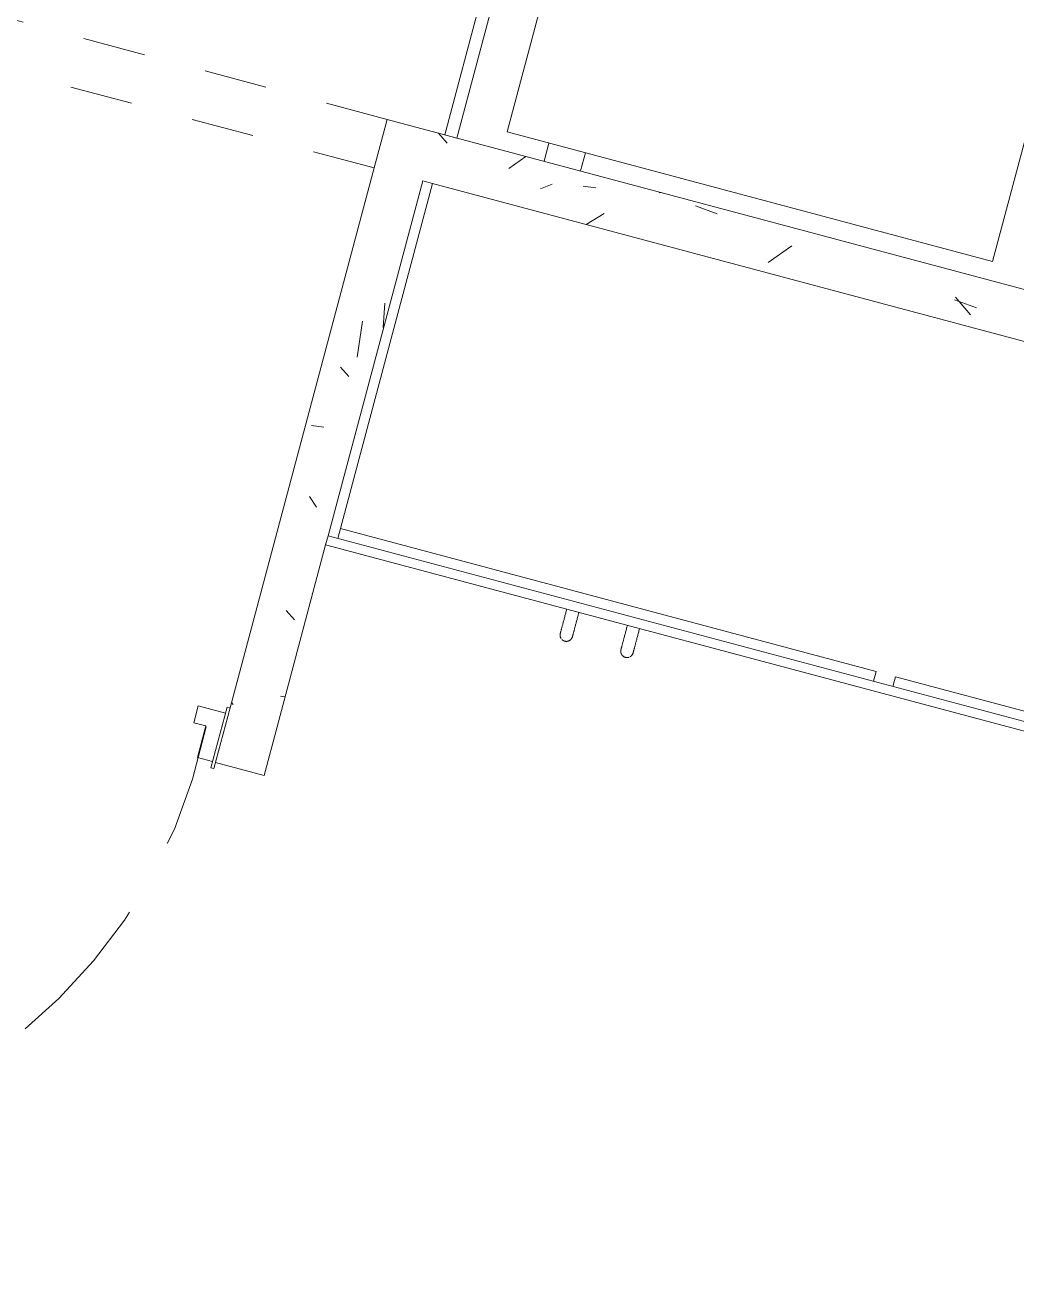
# Model space of a CAD drawing. Header units: metres. Extents: x 689715 to 690980, y 1005284 to 1006835.
# Drawn here: x 690840.073 to 690841.652, y 1005560.21 to 1005562.197 of the extents above; entities that cross this region are included whole.
import ezdxf

# ---------------------------------------------------------------- set-up
doc = ezdxf.new("R2010")
doc.units = ezdxf.units.M
for name, pattern in [('HIDDEN', [0.375, 0.25, -0.125]), ('Overhead', [0.00396875, 0.00238125, -0.0015875]), ('PHANTOM', [2.5, 1.25, -0.25, 0.25, -0.25, 0.25, -0.25])]:
    doc.linetypes.add(name, pattern=pattern)
doc.layers.add('0_NUMERO DE LOTE FASE V', color=3, linetype='Continuous')
for name, color, linetype, lineweight in [('Equipos especializados', 8, 'Continuous', 13), ('Líneas ocultas', 7, 'HIDDEN', 13), ('Medium Lines', 10, 'Continuous', 18), ('Modelos genéricos', 7, 'Continuous', 13), ('Muebles de obra', 8, 'Continuous', 13), ('Muros', 7, 'Continuous', 13), ('Overhead', 7, 'Overhead', 13), ('Patrón de corte', 7, 'Continuous', 13), ('Puertas', 7, 'Continuous', 13)]:
    doc.layers.add(name, color=color, linetype=linetype, lineweight=lineweight)
pattern_1 = [(140, (365.6615329065826, -24.78183759388048), (0.03836033982117162, 0.4377584771638401), [0.04599999999999998, -0.5029999999999997]), (85, (365.6615329065826, -24.78183759388048), (-0.4580987315439033, -0.08439521406967798), [0.037, -0.402]), (190.451, (365.6645329066087, -24.74583759397501), (-0.4199401312074266, 0.3526758939897785), [0.03899999999999999, -0.4269999999999999]), (136.184, (365.5395329066087, -24.78183759393869), (0.1004214988211119, 0.6506308650644553), [0.06899999999999996, -0.7539999999999996]), (186.636, (365.547532906523, -24.72783759376034), (-0.5938707988951817, 0.5701916118460519), [0.05799999999999999, -0.6409999999999997]), (81.18399999999997, (365.5395329066087, -24.78183759393869), (-0.5936975411065766, 0.5697220635397623), [0.055, -0.6039999999999999]), (111, (365.5705329065677, -24.72083759383531), (0.2457802302535768, 0.3642747293136031), [0.04599999999999999, -0.5029999999999998]), (55.99999999999997, (365.5705329065677, -24.72083759383531), (-0.4415777901075864, 0.1482769546615401), [0.03699999999999998, -0.4019999999999998]), (161.451, (365.5905329065863, -24.690837593982), (-0.1963072483374969, 0.512048302653334), [0.03899999999999999, -0.4269999999999999]), (127.5, (365.6615329065826, -24.78183759388048), (-0.2022933454275577, 0.007375797972208886), [0.02, -0.3769999999999999, 0.02, -0.3879999999999999, -0.4039999999999999]), (127.5, (365.6615329065826, -24.78183759388048), (-0.2022933454275577, 0.007375797972208886), [-0.8059999999999998, 0.02, -0.384]), (97.49999999999997, (365.6615329065826, -24.78183759388048), (-0.2399435114399267, 0.1600503399492727), [0.02, -0.2129999999999999, 0.02, -0.3679999999999999, -0.154]), (97.49999999999997, (365.6615329065826, -24.78183759388048), (-0.2399435114399267, 0.1600503399492727), [-0.6209999999999999, 0.02, -0.134]), (57.49999999999999, (365.6615329065826, -24.91783759393729), (0.01404568388630387, 0.325416223879766), [0.02, -0.132, 0.02, -0.4550000000000001, -0.6309999999999999]), (57.49999999999999, (365.6615329065826, -24.91783759393729), (0.01404568388630387, 0.325416223879766), [-0.6279999999999999, 0.02, -0.6109999999999999]), (47.49999999999995, (365.6615329065826, -24.97883759392425), (-0.0608186051078245, 0.3554815006055005), [0.02, -0.178, 0.02, -0.296, -0.4479999999999998]), (47.49999999999995, (365.6615329065826, -24.97883759392425), (-0.0608186051078245, 0.3554815006055005), [-0.5139999999999999, 0.02, -0.4279999999999999])]

# ---------------------------------------------------------------- blocks, each defined once
blk = doc.blocks.new('Refrigerator_parametric_8588 - Westinghouse 500x650x1370mm 2-V4-PLANO CLAVE _8 CASAS EN HILERA_ - Dependent 1')
at = {"layer": 'Equipos especializados'}
for p, q in [((0.2712431192603914, 0.4050000000000801), (0.2712431192603914, 0.3750000000000707)), ((0.3312431192603907, 0.3750000000000718), (0.3312431192603907, 0.4050000000000812)), ((0.3999999999999999, 0.3749999999999992), (-0.3999999999999999, 0.3749999999999992)), ((-0.4, 0.3749999999999992), (-0.4, -0.3249999999999941)), ((0.3999999999999999, -0.3249999999999941), (0.3999999999999999, 0.3749999999999992)), ((-0.4019999999999975, -0.3329999999999978), (-0.4019999999999975, -0.3599999999999976)), ((0.4019999999999975, -0.3329999999999978), (-0.4019999999999975, -0.3329999999999978)), ((-0.4, -0.3249999999999941), (0.3999999999999999, -0.3249999999999941)), ((-0.3899999999999994, -0.3249999999999941), (-0.3899999999999994, -0.3329999999999972)), ((0.3899999999999998, -0.3329999999999972), (0.3899999999999998, -0.3249999999999941)), ((0.4019999999999975, -0.3600000000000005), (0.4019999999999975, -0.3329999999999978))]:
    blk.add_line(p, q, dxfattribs=at)
at = {"layer": 'Equipos especializados', "flags": 128}
blk.add_lwpolyline([(-0.4019999999999975, -0.3599999999999975), (-0.3982557503066024, -0.3623161372531946), (-0.387092749513813, -0.3645891292516645), (-0.3687189432051898, -0.3667766344551419), (-0.3434766006276863, -0.3688379037806047), (-0.3118359388631749, -0.370734539680591), (-0.2743863635738973, -0.3724312114168569), (-0.2318254894901752, -0.3738963132051821), (-0.1849461451679221, -0.375102552971329), (-0.1346216040927357, -0.3760274607507476), (-0.0817893172471584, -0.3766538072615002), (-0.02743345017259764, -0.3769699248531843), (0.02743345017259744, -0.3769699248531845), (0.08178931724715814, -0.3766538072615008), (0.1346216040927356, -0.3760274607507486), (0.1849461451679219, -0.3751025529713303), (0.231825489490175, -0.3738963132051838), (0.2743863635738971, -0.372431211416859), (0.3118359388631747, -0.3707345396805933), (0.3434766006276861, -0.3688379037806072), (0.3687189432051898, -0.3667766344551446), (0.387092749513813, -0.3645891292516673), (0.3982557503066024, -0.3623161372531974), (0.4019999999999975, -0.3600000000000005)], dxfattribs=at)
blk = doc.blocks.new('PV_PUERTA SENCILLA - _90 x 2_18-1752378-PLANO CLAVE _8 CASAS EN HILERA_ - Dependent 1')
at = {"layer": 'Líneas ocultas', "color": 253}
for p, q in [((0.3683286352964649, 0.03999999999999443), (0.3683286352964649, 0.8799999999999943)), ((0.4193286352964649, 0.8799999999999943), (0.3683286352964649, 0.8799999999999943)), ((0.4193286352964649, 0.03999999999999443), (0.4193286352964649, 0.8799999999999943)), ((0.4193286352964649, 0.03999999999999443), (0.3683286352964649, 0.03999999999999443))]:
    blk.add_line(p, q, dxfattribs=at)
blk.add_arc((0.4193286352964647, 0.03999999999997304), 0.841546790142994, 93.47440736753113, 183.4744073675307, dxfattribs=at)
at = {"layer": 'Puertas', "color": 253}
for p, q in [((-0.4500000000000027, -0.05000000000000356), (-0.450000000000003, 0.04999999999999645)), ((-0.4450000000000029, 0.04999999999999647), (-0.450000000000003, 0.04999999999999645)), ((-0.4450000000000029, 0.04999999999999647), (-0.4450000000000027, -0.05000000000000354)), ((-0.4500000000000027, -0.05000000000000356), (-0.4450000000000027, -0.05000000000000354))]:
    blk.add_line(p, q, dxfattribs=at)
at = {"layer": 'Puertas', "color": 9, "lineweight": 9}
for p, q in [((-0.4200000000000045, 0.03999999999999649), (-0.4450000000000043, 0.03999999999999646)), ((-0.4200000000000044, -0.01225000000000943), (-0.4200000000000045, 0.03999999999999649)), ((0.45, 0.03999999999999823), (0.4200000000000014, 0.03999999999999804)), ((0.4200000000000014, 0.03999999999999804), (0.4200000000000016, -0.01225000000000783)), ((0.45, 0.03999999999999811), (0.45, -0.04000000000000049)), ((0.4499999999999998, -0.04000000000000187), (0.45, 0.03999999999999823)), ((-0.4000000000000044, -0.01225000000000941), (-0.4200000000000044, -0.01225000000000943)), ((-0.4000000000000044, -0.04000000000000346), (-0.4000000000000044, -0.01225000000000941)), ((0.4200000000000016, -0.01225000000000783), (0.4000000000000016, -0.0122500000000079)), ((0.4000000000000016, -0.0122500000000079), (0.4000000000000013, -0.04000000000000183)), ((-0.4450000000000042, -0.04000000000000354), (-0.4000000000000044, -0.04000000000000346)), ((0.4000000000000013, -0.04000000000000183), (0.440051569265505, -0.04000000000000186))]:
    blk.add_line(p, q, dxfattribs=at)
blk = doc.blocks.new('M_Opening-Door - 0_90 x 2_21 m-1018766-PLANO CLAVE _8 CASAS EN HILERA_ - Dependent 1')
at = {"layer": 'Medium Lines', "color": 53}
for p, q in [((-0.4581886567164147, 0.04000000000000224), (-0.4581886567164147, -0.03999999999999618)), ((0.4418113432835851, -0.03999999999999618), (0.4418113432835851, 0.04000000000000224))]:
    blk.add_line(p, q, dxfattribs=at)
at = {"layer": 'Overhead', "color": 253}
for p, q in [((0.4418113432835851, 0.04000000000000224), (-0.4581886567164147, 0.04000000000000224)), ((-0.4581886567164147, -0.03999999999999618), (0.4418113432835851, -0.03999999999999618))]:
    blk.add_line(p, q, dxfattribs=at)
blk = doc.blocks.new('PV_CLOSET - CLOSET DE 1_83-940808-PLANO CLAVE _8 CASAS EN HILERA_ - Dependent 1')
at = {"layer": 'Muebles de obra'}
for p, q in [((0.8990000000000112, -2.97788460557058e-15), (-0.8989999999999845, -2.97788460557058e-15)), ((-0.8989999999999844, -2.97788460557058e-15), (-0.8989999999999844, -0.5689999999999991)), ((0.8990000000000113, -0.5690000000000002), (0.8990000000000112, -2.97788460557058e-15)), ((-0.898999999999968, -0.569), (-0.01600000000000015, -0.569)), ((-0.898999999999968, -0.569), (-0.898999999999968, -0.5849999999999996)), ((-0.01600000000000015, -0.5849999999999996), (-0.01600000000000015, -0.569)), ((0.01600000000000015, -0.569), (0.8990000000000322, -0.569)), ((0.01600000000000015, -0.5849999999999996), (0.01600000000000015, -0.569)), ((0.8990000000000322, -0.569), (0.8990000000000322, -0.5849999999999996)), ((-0.9150000000000001, -0.585), (0.914999999999998, -0.585)), ((-0.9150000000000001, -0.5999999999999999), (-0.9150000000000001, -0.585)), ((0.9149999999999981, -0.585), (0.9149999999999981, -0.5999999999999999)), ((0.9149999999999981, -0.5999999999999999), (-0.915, -0.5999999999999999))]:
    blk.add_line(p, q, dxfattribs=at)
at = {"layer": 'Muebles de obra', "flags": 128}
for points in [[(-0.5175000000000015, -0.6000000000000618), (-0.5175000000000015, -0.6015995733675272), (-0.5175000000000015, -0.6031965877588289), (-0.5175000000000015, -0.6047884882916182), (-0.5175000000000015, -0.6063727282646315), (-0.5175000000000015, -0.6079467732318647), (-0.5175000000000015, -0.609508105057148), (-0.5175000000000015, -0.6110542259426268), (-0.5175000000000015, -0.6125826624247066), (-0.5175000000000015, -0.6140909693310658), (-0.5175000000000015, -0.6155767336924086), (-0.5175000000000015, -0.6170375786027016), (-0.5175000000000015, -0.6184711670217209), (-0.5175000000000015, -0.6198752055138114), (-0.5175000000000015, -0.621247447916897), (-0.5175000000000015, -0.622585698935864), (-0.5175000000000015, -0.6238878176545579), (-0.5175000000000015, -0.6251517209608008), (-0.5175000000000015, -0.6263753868789209), (-0.5175000000000015, -0.6275568578044832), (-0.5175000000000015, -0.628694243636043), (-0.5175000000000015, -0.6297857247988964), (-0.5175000000000015, -0.6308295551560212), (-0.5175000000000015, -0.6318240648015166), (-0.5175000000000015, -0.6327676627321016), (-0.5175000000000015, -0.6336588393923782), (-0.5175000000000015, -0.6344961690897953), (-0.5175000000000015, -0.6352783122754604), (-0.5175000000000015, -0.6360040176871221), (-0.5175000000000015, -0.6366721243509326), (-0.5175000000000015, -0.6372815634387512), (-0.5175000000000015, -0.6378313599780426), (-0.5175000000000015, -0.6383206344116303), (-0.5175000000000015, -0.6387486040047926), (-0.5175000000000015, -0.639114584097474), (-0.5175000000000015, -0.6394179891996002), (-0.5175000000000015, -0.6396583339277285), (-0.5175000000000015, -0.6398352337815677), (-0.5175000000000015, -0.6399484057590843), (-0.5175000000000015, -0.6399976688092605)], [(-0.4975000000000017, -0.6400000000000624), (-0.4975000000000017, -0.6399680042665008), (-0.4975000000000017, -0.6398720682521664), (-0.4975000000000017, -0.639712345434216), (-0.4975000000000017, -0.6394890913350866), (-0.4975000000000017, -0.6392026631137118), (-0.4975000000000017, -0.6388535189941427), (-0.4975000000000017, -0.6384422175324923), (-0.4975000000000017, -0.6379694167233593), (-0.4975000000000017, -0.6374358729471788), (-0.4975000000000017, -0.6368424397601775), (-0.4975000000000017, -0.6361900665288602), (-0.4975000000000017, -0.635479796911233), (-0.4975000000000017, -0.634712767187168), (-0.4975000000000017, -0.6338902044405985), (-0.4975000000000017, -0.633013424596449), (-0.4975000000000017, -0.6320838303154334), (-0.4975000000000017, -0.6311029087500989), (-0.4975000000000017, -0.6300722291656977), (-0.4975000000000017, -0.6289934404296976), (-0.4975000000000017, -0.6278682683739489), (-0.4975000000000017, -0.6266985130337147), (-0.4975000000000017, -0.6254860457680054), (-0.4975000000000017, -0.6242328062657998), (-0.4975000000000017, -0.6229407994429603), (-0.4975000000000017, -0.6216120922347866), (-0.4975000000000017, -0.6202488102893736), (-0.4975000000000017, -0.6188531345670113), (-0.4975000000000017, -0.6174272978511307), (-0.4975000000000017, -0.6159735811763127), (-0.4975000000000017, -0.6144943101791289), (-0.4975000000000017, -0.6129918513776134), (-0.4975000000000017, -0.6114686083853398), (-0.4975000000000017, -0.6099270180661577), (-0.4975000000000017, -0.6083695466357185), (-0.4975000000000017, -0.6067986857160725), (-0.4975000000000017, -0.6052169483495881), (-0.4975000000000017, -0.6036268649786352), (-0.4975000000000017, -0.602030979397405), (-0.4975000000000017, -0.6004318446823922), (-0.4975000000000017, -0.6000000000000628)], [(-0.4175000000000134, -0.6000000000000596), (-0.4175000000000134, -0.601599573367525), (-0.4175000000000134, -0.6031965877588268), (-0.4175000000000134, -0.6047884882916161), (-0.4175000000000134, -0.6063727282646293), (-0.4175000000000134, -0.6079467732318614), (-0.4175000000000134, -0.6095081050571448), (-0.4175000000000134, -0.6110542259426235), (-0.4175000000000134, -0.6125826624247045), (-0.4175000000000134, -0.6140909693310626), (-0.4175000000000134, -0.6155767336924054), (-0.4175000000000134, -0.6170375786026995), (-0.4175000000000134, -0.6184711670217188), (-0.4175000000000134, -0.6198752055138091), (-0.4175000000000134, -0.6212474479168948), (-0.4175000000000134, -0.6225856989358608), (-0.4175000000000134, -0.6238878176545547), (-0.4175000000000134, -0.6251517209607987), (-0.4175000000000134, -0.6263753868789177), (-0.4175000000000134, -0.627556857804481), (-0.4175000000000134, -0.6286942436360408), (-0.4175000000000134, -0.629785724798893), (-0.4175000000000134, -0.6308295551560179), (-0.4175000000000134, -0.6318240648015145), (-0.4175000000000134, -0.6327676627320994), (-0.4175000000000134, -0.633658839392375), (-0.4175000000000134, -0.6344961690897931), (-0.4175000000000134, -0.6352783122754572), (-0.4175000000000134, -0.6360040176871189), (-0.4175000000000134, -0.6366721243509303), (-0.4175000000000134, -0.637281563438748), (-0.4175000000000134, -0.6378313599780405), (-0.4175000000000134, -0.6383206344116271), (-0.4175000000000134, -0.6387486040047894), (-0.4175000000000134, -0.6391145840974708), (-0.4175000000000134, -0.6394179891995981), (-0.4175000000000134, -0.6396583339277264), (-0.4175000000000134, -0.6398352337815644), (-0.4175000000000134, -0.6399484057590821), (-0.4175000000000134, -0.6399976688092583)], [(-0.3975000000000136, -0.6400000000000592), (-0.3975000000000136, -0.6399680042664975), (-0.3975000000000136, -0.6398720682521631), (-0.3975000000000136, -0.6397123454342127), (-0.3975000000000136, -0.6394890913350845), (-0.3975000000000136, -0.6392026631137085), (-0.3975000000000136, -0.6388535189941406), (-0.3975000000000136, -0.6384422175324891), (-0.3975000000000136, -0.6379694167233572), (-0.3975000000000136, -0.6374358729471756), (-0.3975000000000136, -0.6368424397601743), (-0.3975000000000136, -0.636190066528857), (-0.3975000000000136, -0.6354797969112298), (-0.3975000000000136, -0.6347127671871647), (-0.3975000000000136, -0.6338902044405963), (-0.3975000000000136, -0.6330134245964458), (-0.3975000000000136, -0.6320838303154311), (-0.3975000000000136, -0.6311029087500967), (-0.3975000000000136, -0.6300722291656955), (-0.3975000000000136, -0.6289934404296943), (-0.3975000000000136, -0.6278682683739457), (-0.3975000000000136, -0.6266985130337115), (-0.3975000000000136, -0.6254860457680022), (-0.3975000000000136, -0.6242328062657976), (-0.3975000000000136, -0.6229407994429571), (-0.3975000000000136, -0.6216120922347844), (-0.3975000000000136, -0.6202488102893704), (-0.3975000000000136, -0.6188531345670091), (-0.3975000000000136, -0.6174272978511275), (-0.3975000000000136, -0.6159735811763105), (-0.3975000000000136, -0.6144943101791257), (-0.3975000000000136, -0.6129918513776101), (-0.3975000000000136, -0.6114686083853377), (-0.3975000000000136, -0.6099270180661543), (-0.3975000000000136, -0.6083695466357152), (-0.3975000000000136, -0.6067986857160692), (-0.3975000000000136, -0.6052169483495848), (-0.3975000000000136, -0.6036268649786319), (-0.3975000000000136, -0.6020309793974018), (-0.3975000000000136, -0.60043184468239), (-0.3975000000000136, -0.6000000000000596)], [(0.3974999999999833, -0.6000000000000628), (0.3974999999999833, -0.6015995733675282), (0.3974999999999833, -0.60319658775883), (0.3974999999999833, -0.6047884882916194), (0.3974999999999833, -0.6063727282646325), (0.3974999999999833, -0.6079467732318657), (0.3974999999999833, -0.609508105057148), (0.3974999999999833, -0.6110542259426278), (0.3974999999999833, -0.6125826624247077), (0.3974999999999833, -0.6140909693310658), (0.3974999999999833, -0.6155767336924086), (0.3974999999999833, -0.6170375786027027), (0.3974999999999833, -0.618471167021722), (0.3974999999999833, -0.6198752055138125), (0.3974999999999833, -0.6212474479168981), (0.3974999999999833, -0.622585698935863), (0.3974999999999833, -0.623887817654559), (0.3974999999999833, -0.625151720960802), (0.3974999999999833, -0.6263753868789209), (0.3974999999999833, -0.6275568578044843), (0.3974999999999833, -0.628694243636044), (0.3974999999999833, -0.6297857247988964), (0.3974999999999833, -0.6308295551560222), (0.3974999999999833, -0.6318240648015178), (0.3974999999999833, -0.6327676627321026), (0.3974999999999833, -0.6336588393923782), (0.3974999999999833, -0.6344961690897964), (0.3974999999999833, -0.6352783122754604), (0.3974999999999833, -0.6360040176871232), (0.3974999999999833, -0.6366721243509336), (0.3974999999999833, -0.6372815634387512), (0.3974999999999833, -0.6378313599780437), (0.3974999999999833, -0.6383206344116314), (0.3974999999999833, -0.6387486040047926), (0.3974999999999833, -0.6391145840974751), (0.3974999999999833, -0.6394179891996002), (0.3974999999999833, -0.6396583339277296), (0.3974999999999833, -0.6398352337815677), (0.3974999999999833, -0.6399484057590854), (0.3974999999999833, -0.6399976688092616)], [(0.4174999999999831, -0.6400000000000624), (0.4174999999999831, -0.6399680042665018), (0.4174999999999831, -0.6398720682521675), (0.4174999999999831, -0.6397123454342171), (0.4174999999999831, -0.6394890913350877), (0.4174999999999831, -0.6392026631137118), (0.4174999999999831, -0.6388535189941438), (0.4174999999999831, -0.6384422175324934), (0.4174999999999831, -0.6379694167233604), (0.4174999999999831, -0.63743587294718), (0.4174999999999831, -0.6368424397601775), (0.4174999999999831, -0.6361900665288613), (0.4174999999999831, -0.6354797969112341), (0.4174999999999831, -0.6347127671871691), (0.4174999999999831, -0.6338902044405995), (0.4174999999999831, -0.633013424596449), (0.4174999999999831, -0.6320838303154344), (0.4174999999999831, -0.6311029087500999), (0.4174999999999831, -0.6300722291656988), (0.4174999999999831, -0.6289934404296976), (0.4174999999999831, -0.62786826837395), (0.4174999999999831, -0.6266985130337147), (0.4174999999999831, -0.6254860457680054), (0.4174999999999831, -0.6242328062658008), (0.4174999999999831, -0.6229407994429603), (0.4174999999999831, -0.6216120922347876), (0.4174999999999831, -0.6202488102893736), (0.4174999999999831, -0.6188531345670113), (0.4174999999999831, -0.6174272978511318), (0.4174999999999831, -0.6159735811763127), (0.4174999999999831, -0.61449431017913), (0.4174999999999831, -0.6129918513776145), (0.4174999999999831, -0.6114686083853409), (0.4174999999999831, -0.6099270180661577), (0.4174999999999831, -0.6083695466357195), (0.4174999999999831, -0.6067986857160725), (0.4174999999999831, -0.6052169483495881), (0.4174999999999831, -0.6036268649786352), (0.4174999999999831, -0.602030979397405), (0.4174999999999831, -0.6004318446823932), (0.4174999999999831, -0.6000000000000628)], [(0.4975000000000017, -0.6000000000000596), (0.4975000000000017, -0.601599573367525), (0.4975000000000017, -0.6031965877588268), (0.4975000000000017, -0.6047884882916161), (0.4975000000000017, -0.6063727282646304), (0.4975000000000017, -0.6079467732318625), (0.4975000000000017, -0.6095081050571448), (0.4975000000000017, -0.6110542259426246), (0.4975000000000017, -0.6125826624247055), (0.4975000000000017, -0.6140909693310637), (0.4975000000000017, -0.6155767336924054), (0.4975000000000017, -0.6170375786026995), (0.4975000000000017, -0.6184711670217188), (0.4975000000000017, -0.6198752055138091), (0.4975000000000017, -0.6212474479168948), (0.4975000000000017, -0.6225856989358619), (0.4975000000000017, -0.6238878176545558), (0.4975000000000017, -0.6251517209607987), (0.4975000000000017, -0.6263753868789188), (0.4975000000000017, -0.627556857804481), (0.4975000000000017, -0.6286942436360408), (0.4975000000000017, -0.6297857247988942), (0.4975000000000017, -0.630829555156019), (0.4975000000000017, -0.6318240648015145), (0.4975000000000017, -0.6327676627320994), (0.4975000000000017, -0.6336588393923761), (0.4975000000000017, -0.6344961690897931), (0.4975000000000017, -0.6352783122754583), (0.4975000000000017, -0.63600401768712), (0.4975000000000017, -0.6366721243509303), (0.4975000000000017, -0.6372815634387491), (0.4975000000000017, -0.6378313599780405), (0.4975000000000017, -0.6383206344116281), (0.4975000000000017, -0.6387486040047894), (0.4975000000000017, -0.6391145840974719), (0.4975000000000017, -0.6394179891995981), (0.4975000000000017, -0.6396583339277264), (0.4975000000000017, -0.6398352337815655), (0.4975000000000017, -0.6399484057590821), (0.4975000000000017, -0.6399976688092583)], [(0.5175000000000015, -0.6400000000000592), (0.5175000000000015, -0.6399680042664986), (0.5175000000000015, -0.6398720682521641), (0.5175000000000015, -0.6397123454342138), (0.5175000000000015, -0.6394890913350845), (0.5175000000000015, -0.6392026631137097), (0.5175000000000015, -0.6388535189941416), (0.5175000000000015, -0.6384422175324902), (0.5175000000000015, -0.6379694167233572), (0.5175000000000015, -0.6374358729471767), (0.5175000000000015, -0.6368424397601754), (0.5175000000000015, -0.6361900665288581), (0.5175000000000015, -0.6354797969112309), (0.5175000000000015, -0.6347127671871658), (0.5175000000000015, -0.6338902044405963), (0.5175000000000015, -0.6330134245964468), (0.5175000000000015, -0.6320838303154311), (0.5175000000000015, -0.6311029087500978), (0.5175000000000015, -0.6300722291656955), (0.5175000000000015, -0.6289934404296954), (0.5175000000000015, -0.6278682683739467), (0.5175000000000015, -0.6266985130337115), (0.5175000000000015, -0.6254860457680033), (0.5175000000000015, -0.6242328062657976), (0.5175000000000015, -0.6229407994429582), (0.5175000000000015, -0.6216120922347844), (0.5175000000000015, -0.6202488102893714), (0.5175000000000015, -0.6188531345670091), (0.5175000000000015, -0.6174272978511286), (0.5175000000000015, -0.6159735811763105), (0.5175000000000015, -0.6144943101791268), (0.5175000000000015, -0.6129918513776113), (0.5175000000000015, -0.6114686083853388), (0.5175000000000015, -0.6099270180661555), (0.5175000000000015, -0.6083695466357163), (0.5175000000000015, -0.6067986857160703), (0.5175000000000015, -0.6052169483495848), (0.5175000000000015, -0.603626864978633), (0.5175000000000015, -0.6020309793974029), (0.5175000000000015, -0.60043184468239), (0.5175000000000015, -0.6000000000000596)], [(-0.5175000000000015, -0.6400000000000613), (-0.5175000000000015, -0.6399680042665008), (-0.5175000000000015, -0.6398720682521664), (-0.5175000000000015, -0.639712345434216), (-0.5175000000000015, -0.6394890913350866), (-0.5175000000000015, -0.6392026631137118), (-0.5175000000000015, -0.6388535189941427), (-0.5175000000000015, -0.6384422175324923), (-0.5175000000000015, -0.6379694167233593), (-0.5175000000000015, -0.6374358729471788), (-0.5175000000000015, -0.6368424397601775), (-0.5175000000000015, -0.6361900665288602)], [(-0.5140122966052784, -0.647588807081871), (-0.5143105588050747, -0.6473223144403638), (-0.5145979255636226, -0.6470441076577624), (-0.5148739371554152, -0.6467546318055729), (-0.51513815202078, -0.6464543499834057), (-0.5153901474722982, -0.6461437425781185), (-0.5156295203710015, -0.645823306495303), (-0.5158558877713144, -0.6454935543643331), (-0.5160688875336905, -0.6451550137182767), (-0.5162681789039446, -0.6448082261499479), (-0.5164534430583957, -0.6444537464454798), (-0.5166243836139218, -0.6440921416967819), (-0.5167807271020951, -0.6437239903943123), (-0.5169222234066885, -0.6433498815016204), (-0.5170486461637992, -0.6429704135131303), (-0.5171597931239817, -0.6425861934966726), (-0.5172554864758143, -0.642197836122313), (-0.5173355731303427, -0.6418059626790039), (-0.5173999249660071, -0.6414112000806599), (-0.5174484390335963, -0.6410141798632284), (-0.5174810377209521, -0.6406155371743602), (-0.517497668877131, -0.6402159097573229), (-0.5175000000000015, -0.6400000000000613)], [(-0.4975000000000017, -0.6400000000000613), (-0.4975079989333924, -0.6403998933419274), (-0.4975319829369749, -0.6407991469397532), (-0.4975719136414641, -0.6411971220729504), (-0.4976277271662454, -0.6415931820662032), (-0.4976993342215885, -0.6419866933080118), (-0.4977866202514825, -0.6423770262643327), (-0.4978894456168929, -0.6427635564857032), (-0.4980076458191774, -0.6431456656062233), (-0.4981410317632226, -0.6435227423328126), (-0.4982893900599745, -0.6438941834231489), (-0.4984524833678028, -0.644259394650721), (-0.4986300507722093, -0.6446177917554758), (-0.4988218082032242, -0.644968801378499), (-0.4990274488898677, -0.6453118619792707), (-0.4992466438509053, -0.6456464247340122), (-0.4994790424211606, -0.6459719544136854), (-0.499724272812492, -0.6462879302402461), (-0.4999819427085948, -0.6465938467197762), (-0.5002516398925935, -0.6468892144511672), (-0.5005329329065301, -0.6471735609090569), (-0.5008253717415878, -0.6474464311997703), (-0.5011284885580178, -0.6477073887890512), (-0.5014417984335674, -0.6479560162004251), (-0.501764800139278, -0.648191915683071), (-0.5020969769413209, -0.6484147098481408), (-0.5024377974276747, -0.6486240422724958), (-0.502786716358265, -0.6488195780689121), (-0.5031431755372356, -0.649001004421827), (-0.5035066047059393, -0.649168031087779), (-0.5038764224552359, -0.6493203908597337), (-0.5042520371556142, -0.6494578399945571), (-0.5046328479036816, -0.6495801586029543), (-0.5050182454834782, -0.6496871510012451), (-0.5054076133410863, -0.6497786460244147), (-0.5058003285709987, -0.6498544972999465), (-0.50619576291262, -0.6499145834819786), (-0.5065932837553591, -0.6499588084454375), (-0.5069922551506647, -0.6499871014398177), (-0.5073920388294212, -0.6499994172023615), (-0.5077919952230158, -0.6499957360304769), (-0.5081914844865425, -0.6499760638132532), (-0.508589867522401, -0.649940432022043), (-0.5089865070027146, -0.6498888976601086), (-0.5093807683889313, -0.6498215431714373), (-0.5097720209469321, -0.649738476308843), (-0.5101596387560915, -0.649639829961586), (-0.510543001710601, -0.6495257619427779), (-0.5109214965115114, -0.6493964547369145), (-0.5112945176478845, -0.6492521152079433), (-0.5116614683654733, -0.6490929742683189), (-0.5120217616214111, -0.6489192865095949), (-0.5123748210233466, -0.6487313297951375)], [(-0.4975000000000017, -0.6383206344116303), (-0.4975000000000017, -0.6387486040047915), (-0.4975000000000017, -0.639114584097474), (-0.4975000000000017, -0.6394179891996002), (-0.4975000000000017, -0.6396583339277285), (-0.4975000000000017, -0.6398352337815666), (-0.4975000000000017, -0.6399484057590843), (-0.4975000000000017, -0.6399976688092605)], [(-0.4175000000000134, -0.6400000000000592), (-0.4175000000000134, -0.6399680042664975), (-0.4175000000000134, -0.6398720682521631), (-0.4175000000000134, -0.6397123454342127), (-0.4175000000000134, -0.6394890913350845), (-0.4175000000000134, -0.6392026631137085), (-0.4175000000000134, -0.6388535189941406), (-0.4175000000000134, -0.6384422175324891), (-0.4175000000000134, -0.637969416723356)], [(-0.4024377974276866, -0.6486240422724926), (-0.4027867163582748, -0.6488195780689089), (-0.4031431755372454, -0.6490010044218237), (-0.4035066047059513, -0.6491680310877769), (-0.4038764224552456, -0.6493203908597316), (-0.4042520371556261, -0.6494578399945539), (-0.4046328479036956, -0.649580158602951), (-0.4050182454834901, -0.6496871510012419), (-0.4054076133411004, -0.6497786460244125), (-0.4058003285710106, -0.6498544972999433), (-0.4061957629126319, -0.6499145834819753), (-0.4065932837553688, -0.6499588084454343), (-0.4069922551506788, -0.6499871014398145), (-0.4073920388294309, -0.6499994172023583), (-0.4077919952230256, -0.6499957360304737), (-0.4081914844865544, -0.6499760638132511), (-0.4085898675224108, -0.6499404320220397), (-0.4089865070027286, -0.6498888976601053), (-0.4093807683889432, -0.649821543171434), (-0.4097720209469461, -0.6497384763088397), (-0.4101596387561034, -0.6496398299615828), (-0.4105430017106107, -0.6495257619427747), (-0.4109214965115212, -0.6493964547369112), (-0.4112945176478964, -0.6492521152079401), (-0.4116614683654853, -0.6490929742683157), (-0.412021761621423, -0.6489192865095916), (-0.4123748210233564, -0.6487313297951341), (-0.4127200817515613, -0.6485294048155875), (-0.4130569914625196, -0.6483138346078454), (-0.4133850111725692, -0.648084964038254), (-0.4137036161201407, -0.647843159250904), (-0.4140122966052881, -0.6475888070818688), (-0.4143105588050865, -0.6473223144403616), (-0.4145979255636345, -0.6470441076577603), (-0.4148739371554271, -0.6467546318055708), (-0.4151381520207918, -0.6464543499834025), (-0.4153901474723101, -0.6461437425781151), (-0.4156295203710135, -0.6458233064952997), (-0.4158558877713285, -0.6454935543643299), (-0.4160688875337046, -0.6451550137182734), (-0.4162681789039565, -0.6448082261499447), (-0.4164534430584098, -0.6444537464454765), (-0.4166243836139337, -0.6440921416967786), (-0.416780727102107, -0.64372399039431), (-0.4169222234067003, -0.6433498815016172), (-0.417048646163809, -0.6429704135131271), (-0.4171597931239936, -0.6425861934966705), (-0.4172554864758241, -0.6421978361223097), (-0.4173355731303546, -0.6418059626790007), (-0.4173999249660189, -0.6414112000806577), (-0.4174484390336103, -0.6410141798632252), (-0.4174810377209662, -0.6406155371743579), (-0.417497668877143, -0.6402159097573197), (-0.4175000000000134, -0.6400000000000592)], [(-0.3975000000000136, -0.6400000000000592), (-0.3975079989334043, -0.6403998933419253), (-0.3975319829369868, -0.6407991469397509), (-0.397571913641476, -0.6411971220729472), (-0.3976277271662573, -0.6415931820662011), (-0.3976993342216004, -0.6419866933080096), (-0.3977866202514922, -0.6423770262643294), (-0.3978894456169069, -0.6427635564856999), (-0.3980076458191893, -0.6431456656062201), (-0.3981410317632345, -0.6435227423328094), (-0.3982893900599843, -0.6438941834231456), (-0.3984524833678147, -0.6442593946507189), (-0.3986300507722212, -0.6446177917554726), (-0.3988218082032383, -0.6449688013784958), (-0.3990274488898796, -0.6453118619792675), (-0.3992466438509172, -0.6456464247340089), (-0.3994790424211703, -0.6459719544136822), (-0.3997242728125039, -0.6462879302402429), (-0.3999819427086045, -0.6465938467197739), (-0.4002516398926053, -0.646889214451164), (-0.400532932906542, -0.6471735609090536), (-0.4008253717416019, -0.647446431199767)], [(-0.3975000000000136, -0.6360040176871189), (-0.3975000000000136, -0.6366721243509292), (-0.3975000000000136, -0.637281563438748), (-0.3975000000000136, -0.6378313599780394), (-0.3975000000000136, -0.6383206344116271), (-0.3975000000000136, -0.6387486040047894), (-0.3975000000000136, -0.6391145840974708), (-0.3975000000000136, -0.639417989199597), (-0.3975000000000136, -0.6396583339277253), (-0.3975000000000136, -0.6398352337815644), (-0.3975000000000136, -0.6399484057590811), (-0.3975000000000136, -0.6399976688092572)], [(0.3974999999999833, -0.6400000000000624), (0.3974999999999833, -0.6399680042665018), (0.3974999999999833, -0.6398720682521664), (0.3974999999999833, -0.6397123454342171), (0.3974999999999833, -0.6394890913350877), (0.3974999999999833, -0.6392026631137118), (0.3974999999999833, -0.6388535189941438), (0.3974999999999833, -0.6384422175324934), (0.3974999999999833, -0.6379694167233604)], [(0.41256220257231, -0.6486240422724958), (0.4122132836417197, -0.6488195780689121), (0.4118568244627491, -0.649001004421827), (0.4114933952940454, -0.6491680310877801), (0.4111235775447489, -0.6493203908597337), (0.4107479628443705, -0.6494578399945582), (0.4103671520963032, -0.6495801586029543), (0.4099817545165066, -0.6496871510012451), (0.4095923866588962, -0.6497786460244157), (0.4091996714289861, -0.6498544972999476), (0.4088042370873626, -0.6499145834819786), (0.4084067162446257, -0.6499588084454386), (0.4080077448493179, -0.6499871014398177), (0.4076079611705636, -0.6499994172023615), (0.4072080047769689, -0.649995736030478), (0.4068085155134401, -0.6499760638132532), (0.4064101324775837, -0.649940432022043), (0.4060134929972701, -0.6498888976601086), (0.4056192316110535, -0.6498215431714384), (0.4052279790530527, -0.6497384763088441), (0.4048403612438933, -0.649639829961586), (0.4044569982893838, -0.6495257619427779), (0.4040785034884733, -0.6493964547369155), (0.4037054823521002, -0.6492521152079445), (0.4033385316345114, -0.6490929742683189), (0.4029782383785736, -0.648919286509596), (0.4026251789766381, -0.6487313297951375), (0.4022799182484353, -0.6485294048155907), (0.401943008537477, -0.6483138346078486), (0.4016149888274297, -0.6480849640382572), (0.4012963838798559, -0.6478431592509061), (0.4009877033947086, -0.647588807081872), (0.4006894411949101, -0.6473223144403649), (0.4004020744363621, -0.6470441076577635), (0.4001260628445696, -0.646754631805574), (0.3998618479792048, -0.6464543499834068), (0.3996098525276865, -0.6461437425781185), (0.3993704796289832, -0.645823306495303), (0.3991441122286703, -0.6454935543643331), (0.3989311124662942, -0.6451550137182767), (0.3987318210960402, -0.644808226149949), (0.3985465569415891, -0.6444537464454808), (0.3983756163860629, -0.6440921416967819), (0.3982192728978897, -0.6437239903943123), (0.3980777765932963, -0.6433498815016215), (0.3979513538361855, -0.6429704135131314), (0.397840206876003, -0.6425861934966737), (0.3977445135241704, -0.642197836122313), (0.397664426869642, -0.641805962679005), (0.3976000750339777, -0.6414112000806609), (0.3975515609663886, -0.6410141798632284), (0.3975189622790326, -0.6406155371743611), (0.3975023311228537, -0.640215909757324), (0.3974999999999833, -0.6400000000000624)], [(0.4174999999999831, -0.6400000000000624), (0.4174920010665923, -0.6403998933419285), (0.4174680170630077, -0.6407991469397543), (0.4174280863585206, -0.6411971220729515), (0.4173722728337394, -0.6415931820662043), (0.4173006657783962, -0.6419866933080128), (0.4172133797485023, -0.6423770262643337), (0.4171105543830919, -0.6427635564857032), (0.4169923541808073, -0.6431456656062233), (0.4168589682367622, -0.6435227423328126), (0.4167106099400102, -0.6438941834231489), (0.4165475166321841, -0.6442593946507221), (0.4163699492277754, -0.644617791755477), (0.4161781917967584, -0.644968801378499), (0.4159725511101171, -0.6453118619792707), (0.4157533561490794, -0.6456464247340122), (0.4155209575788242, -0.6459719544136854), (0.4152757271874927, -0.6462879302402472), (0.41501805729139, -0.6465938467197773), (0.4147483601073913, -0.6468892144511672), (0.4144670670934547, -0.6471735609090569), (0.414174628258397, -0.6474464311997703)], [(0.4174999999999831, -0.6360040176871232), (0.4174999999999831, -0.6366721243509336), (0.4174999999999831, -0.6372815634387512), (0.4174999999999831, -0.6378313599780437), (0.4174999999999831, -0.6383206344116303), (0.4174999999999831, -0.6387486040047926), (0.4174999999999831, -0.6391145840974751), (0.4174999999999831, -0.6394179891996002), (0.4174999999999831, -0.6396583339277296), (0.4174999999999831, -0.6398352337815677), (0.4174999999999831, -0.6399484057590854), (0.4174999999999831, -0.6399976688092616)], [(0.4975000000000017, -0.6400000000000592), (0.4975000000000017, -0.6399680042664986), (0.4975000000000017, -0.6398720682521631), (0.4975000000000017, -0.6397123454342138), (0.4975000000000017, -0.6394890913350845), (0.4975000000000017, -0.6392026631137085), (0.4975000000000017, -0.6388535189941406), (0.4975000000000017, -0.6384422175324902), (0.4975000000000017, -0.6379694167233572), (0.4975000000000017, -0.6374358729471767), (0.4975000000000017, -0.6368424397601754), (0.4975000000000017, -0.636190066528857)], [(0.5009877033947248, -0.6475888070818688), (0.5006894411949306, -0.6473223144403616), (0.5004020744363805, -0.6470441076577614), (0.5001260628445902, -0.6467546318055708), (0.4998618479792232, -0.6464543499834036), (0.4996098525277072, -0.6461437425781162), (0.4993704796290038, -0.6458233064953008), (0.4991441122286865, -0.6454935543643299), (0.4989311124663126, -0.6451550137182744), (0.4987318210960586, -0.6448082261499457), (0.4985465569416075, -0.6444537464454776), (0.4983756163860814, -0.6440921416967796), (0.4982192728979081, -0.64372399039431), (0.4980777765933147, -0.6433498815016182), (0.4979513538362061, -0.6429704135131281), (0.4978402068760214, -0.6425861934966705), (0.4977445135241888, -0.6421978361223109), (0.4976644268696604, -0.6418059626790017), (0.4976000750339961, -0.6414112000806577), (0.497551560966407, -0.6410141798632252), (0.497518962279051, -0.6406155371743579), (0.4975023311228721, -0.6402159097573208), (0.4975000000000017, -0.6400000000000592)], [(0.5175000000000015, -0.6400000000000592), (0.517492001066613, -0.6403998933419253), (0.5174680170630283, -0.6407991469397509), (0.5174280863585412, -0.6411971220729483), (0.5173722728337578, -0.6415931820662011), (0.5173006657784146, -0.6419866933080096), (0.5172133797485208, -0.6423770262643305), (0.5171105543831103, -0.6427635564857009), (0.5169923541808257, -0.6431456656062212), (0.5168589682367806, -0.6435227423328105), (0.5167106099400286, -0.6438941834231467), (0.5165475166322026, -0.6442593946507189), (0.516369949227796, -0.6446177917554737), (0.5161781917967789, -0.6449688013784958), (0.5159725511101355, -0.6453118619792675), (0.5157533561490979, -0.64564642473401), (0.5155209575788448, -0.6459719544136833), (0.5152757271875111, -0.646287930240244), (0.5150180572914106, -0.6465938467197739), (0.5147483601074098, -0.646889214451164), (0.5144670670934731, -0.6471735609090536), (0.5141746282584153, -0.6474464311997681), (0.5138715114419875, -0.647707388789049), (0.5135582015664358, -0.6479560162004229), (0.5132351998607252, -0.6481919156830689), (0.5129030230586823, -0.6484147098481385), (0.5125622025723306, -0.6486240422724926), (0.5122132836417381, -0.6488195780689089), (0.5118568244627696, -0.6490010044218237), (0.5114933952940638, -0.6491680310877769), (0.5111235775447673, -0.6493203908597316), (0.510747962844389, -0.649457839994555), (0.5103671520963217, -0.6495801586029522), (0.509981754516525, -0.6496871510012419), (0.5095923866589168, -0.6497786460244125), (0.5091996714290046, -0.6498544972999444), (0.5088042370873832, -0.6499145834819753), (0.5084067162446442, -0.6499588084454354), (0.5080077448493385, -0.6499871014398145), (0.5076079611705842, -0.6499994172023594), (0.5072080047769874, -0.6499957360304748), (0.5068085155134607, -0.6499760638132511), (0.5064101324776021, -0.6499404320220408), (0.5060134929972886, -0.6498888976601064), (0.5056192316110718, -0.649821543171435), (0.5052279790530712, -0.6497384763088409), (0.5048403612439117, -0.6496398299615839), (0.5044569982894022, -0.6495257619427758), (0.5040785034884917, -0.6493964547369123), (0.5037054823521208, -0.6492521152079411), (0.5033385316345298, -0.6490929742683168), (0.502978238378592, -0.6489192865095926), (0.5026251789766587, -0.6487313297951353)], [(0.5175000000000015, -0.6383206344116281), (0.5175000000000015, -0.6387486040047894), (0.5175000000000015, -0.6391145840974719), (0.5175000000000015, -0.6394179891995981), (0.5175000000000015, -0.6396583339277264), (0.5175000000000015, -0.6398352337815644), (0.5175000000000015, -0.6399484057590821), (0.5175000000000015, -0.6399976688092583)]]:
    blk.add_lwpolyline(points, dxfattribs=at)
blk = doc.blocks.new('MUEBLES COCINA CASTILLA 2 - MUEBLES COCINA CASTILLA 2-1876569-PLANO CLAVE _8 CASAS EN HILERA_ - Dependent 1')
at = {"layer": 'Modelos genéricos', "color": 9, "lineweight": 9}
for p, q in [((1.655, 1.900000000000001), (1.635, 1.900000000000001)), ((1.635, 1.900000000000001), (1.635, 1.319999999999995)), ((1.655, 1.319999999999995), (1.655, 1.900000000000001))]:
    blk.add_line(p, q, dxfattribs=at)
blk = doc.blocks.new('C TRANSFORMADA A B')
at = {"layer": 'Patrón de corte'}
h = blk.add_hatch(dxfattribs=at)
h.set_pattern_fill('HORMIGÓN', color=254, scale=0.9999999999999998, angle=90.00000000000001, style=0, pattern_type=2)
h.set_pattern_definition(pattern_1)
h.paths.add_polyline_path([(276.9838196660858, -14.04005156166386), (276.9038196660113, -14.04005156178027), (276.9038196660113, -14.12005156162195), (276.9838196660858, -14.12005156156374)], flags=0)
h = blk.add_hatch(dxfattribs=at)
h.set_pattern_fill('HORMIGÓN', color=254, scale=0.9999999999999998, angle=90.00000000000001, style=0, pattern_type=2)
h.set_pattern_definition(pattern_1)
h.paths.add_polyline_path([(277.8838196659926, -14.12005156168016), (277.8838196659926, -14.04005156160565), (276.9838196660858, -14.04005156166386), (276.9838196660858, -14.12005156156374), (277.7972751830239, -14.12005156156374)], flags=0)
h = blk.add_hatch(dxfattribs=at)
h.set_pattern_fill('HORMIGÓN', color=254, scale=0.9999999999999998, angle=90.00000000000001, style=0, pattern_type=2)
h.set_pattern_definition(pattern_1)
h.paths.add_polyline_path([(277.9638196658343, -14.04005156172207), (277.8838196659926, -14.04005156160565), (277.8838196659926, -17.25999999215128), (277.9638196656015, -17.25999999238411), (277.9638196660671, -14.17463837040123)], flags=0)
at = {"layer": 'Muros', "color": 253}
for p, q in [((276.9038196660113, -14.04005156178027), (276.9038196660113, -14.12005156162195)), ((277.8838196659926, -14.04005156160565), (276.9938196658622, -14.04005156154744)), ((277.9638196660671, -15.73499993118457), (277.9638196658343, -14.04005156172207)), ((276.9038196660113, -14.12005156162195), (276.9838196660858, -14.12005156156374)), ((276.9838196660858, -14.12005156156374), (277.2838196658995, -14.12005156162195)), ((277.2988196660299, -14.12005156150553), (277.8838196659926, -14.12005156168016)), ((277.8838196659926, -14.12005156168016), (277.8838196659926, -14.13605139392894))]:
    blk.add_line(p, q, dxfattribs=at)
at = {"color": 254, "lineweight": 13}
for name, p, rotation in [('PV_PUERTA SENCILLA - _90 x 2_18-1752378-PLANO CLAVE _8 CASAS EN HILERA_ - Dependent 1', (276.9438196660485, -13.59005156159401), 90.00000000000001), ('M_Opening-Door - 0_90 x 2_21 m-1018766-PLANO CLAVE _8 CASAS EN HILERA_ - Dependent 1', (277.9238196660299, -13.59824021818349), 269.9999999999999), ('PV_CLOSET - CLOSET DE 1_83-940808-PLANO CLAVE _8 CASAS EN HILERA_ - Dependent 1', (277.8838196662255, -15.03505139396293), 269.9999999999999), ('MUEBLES COCINA CASTILLA 2 - MUEBLES COCINA CASTILLA 2-1876569-PLANO CLAVE _8 CASAS EN HILERA_ - Dependent 1', (279.863819665974, -15.78999999229563), 90.00000000000001), ('Refrigerator_parametric_8588 - Westinghouse 500x650x1370mm 2-V4-PLANO CLAVE _8 CASAS EN HILERA_ - Dependent 1', (278.3688196658622, -14.63005156163126), 90.00000000000001)]:
    blk.add_blockref(name, p, dxfattribs=dict(at, rotation=rotation))
blk = doc.blocks.new('CASTILLA 7 NUEVA')
at = {"rotation": 269.9999998879757}
blk.add_blockref('C TRANSFORMADA A B', (323.2665340037202, 260.2961971557233), dxfattribs=at)

msp = doc.modelspace()

# ---------------------------------------------------------------- block references
at = {"layer": '0_NUMERO DE LOTE FASE V', "linetype": 'PHANTOM', "rotation": 165.0660436350674}
msp.add_blockref('CASTILLA 7 NUEVA', (691134.8790145139, 1005465.285896031), dxfattribs=at)

doc.saveas('drawing.dxf')
